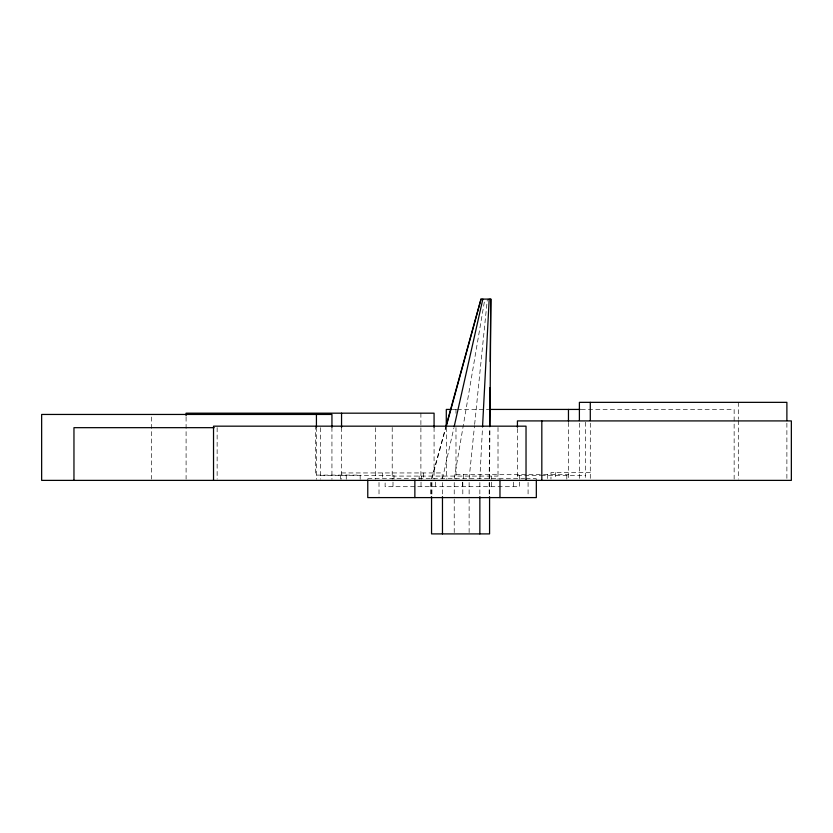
<?xml version="1.0" encoding="UTF-8"?>
<svg xmlns="http://www.w3.org/2000/svg" width="833" height="833" viewBox="0 0 833 833"><rect width="100%" height="100%" fill="white"/><g stroke="black" fill="none" stroke-linecap="round" stroke-linejoin="round"><path stroke-width="0.62" stroke-dasharray="4.17 3.12" d="M489.575 478.663L489.929 427.912M489.158 478.663L489.617 427.912M479.85 478.663L482.474 428.277M469.125 478.663L474.508 425.694M474.643 424.403L487.367 299.099M454.224 478.663L484.837 299.099M442.469 478.663L453.839 428.079M431.942 478.663L445.926 427.537M431.546 478.663L445.624 427.537M452.361 409.43L456.692 409.43M457.265 409.43L488.325 409.43M581.153 409.43L734.144 409.43L734.144 479.09M590.305 472.592L550.967 472.592L550.967 479.079M341.551 472.946L442.167 472.946L442.167 479.142M455.984 474.362L568.46 474.362M320.643 475.56L394.019 475.56L394.019 479.173M517.428 475.591L540.586 475.591M541.158 475.591L585.526 475.591M392.208 476.08L498.009 476.08M367.769 478.663L524.644 478.663M525.946 478.663L536.327 478.663M786.883 423.164L786.883 479.079M738.298 402.349L738.298 419.259M738.298 420.561L738.298 479.079M590.305 423.164L590.285 479.079M585.526 422.185L585.526 479.183M579.393 423.164L579.393 479.079M568.46 422.414L568.46 479.173M566.815 475.591L566.815 479.183M555.486 472.592L555.486 479.079M547.52 474.362L547.52 479.173M528.08 482.442L528.08 495.073M519.355 475.591L519.355 479.183M519.469 482.109L519.469 486.701L385.117 486.701L385.117 482.109M517.428 428.547L517.428 479.183M513.638 482.109L513.638 486.701M498.009 427.454L498.009 479.308M491.387 476.08L491.387 479.308M491.355 482.109L491.355 486.701M489.575 482.515L489.575 495.364M489.158 482.515L489.158 495.364M479.85 482.515L479.85 495.364M469.125 482.515L469.125 497.926M469.125 499.217L469.125 533.901M463.398 474.362L463.398 479.173M462.815 482.442L462.815 495.073M462.377 482.109L462.377 486.701M455.984 409.43L455.984 413.324M455.984 427.61L455.984 479.173M454.224 482.515L454.224 497.926M454.224 499.217L454.224 533.901M446.311 427.485L446.311 479.09M442.469 482.515L442.469 495.364M435.347 482.109L435.347 486.701M434.076 427.475L434.076 479.142M431.942 482.515L431.942 495.364M431.546 482.515L431.546 495.364M430.338 482.442L430.338 497.593M423.601 472.946L423.601 479.142M421.602 476.08L421.602 479.308M421.019 482.109L421.019 486.701M420.894 413.178L420.894 479.079M419.124 476.08L419.124 479.308M392.999 482.109L392.999 486.701M392.208 427.454L392.208 479.308M382.576 472.946L382.576 479.142M379.015 482.442L379.015 497.593M375.433 427.673L375.433 479.173M360.168 479.319L360.168 475.102L315.363 475.102L315.363 427.35M346.247 475.102L346.247 479.319M341.551 427.475L341.551 479.142M340.333 475.56L340.333 479.173M331.94 427.35L331.94 479.319M320.643 427.673L320.643 479.173M316.425 427.35L316.425 479.319M217.142 427.673L217.142 479.09M186.092 417.052L186.092 479.079M151.502 417.031L151.502 479.079"/><path stroke-width="1.25" d="M489.939 426.611L490.845 299.099L480.985 299.099L445.624 427.537M489.627 426.611L489.981 387.574M490.221 361.553L490.783 299.099M482.536 426.985L489.19 299.099M454.12 426.819L482.838 299.099M481.047 299.099L446.259 426.288L446.311 409.43L451.496 409.43M489.096 409.43L580.112 409.43M214.175 427.673L73.96 427.673L73.96 480.381M786.883 420.561L786.883 402.349L579.393 402.349L579.393 420.561M590.285 402.349L590.285 420.561M568.46 409.43L568.46 421.123M541.825 420.915L541.825 480.381M536.327 479.923L536.327 497.593L367.769 497.593L367.769 479.923M526.029 480.381L526.029 426.173L213.529 426.173L213.529 480.381M517.428 427.277L517.428 420.915L791.35 420.915L791.35 480.381L41.65 480.381L41.65 414.449L331.94 414.449L331.94 427.35M499.967 479.923L499.967 497.593M489.575 496.645L489.575 533.901L431.546 533.901L431.546 496.645M479.85 496.645L479.85 533.901M442.469 496.645L442.469 533.901M434.076 427.475L434.076 413.178L186.092 413.178L186.092 415.761M414.865 479.923L414.865 497.593M341.551 413.178L341.551 427.475M316.425 414.449L316.425 427.35"/></g></svg>
